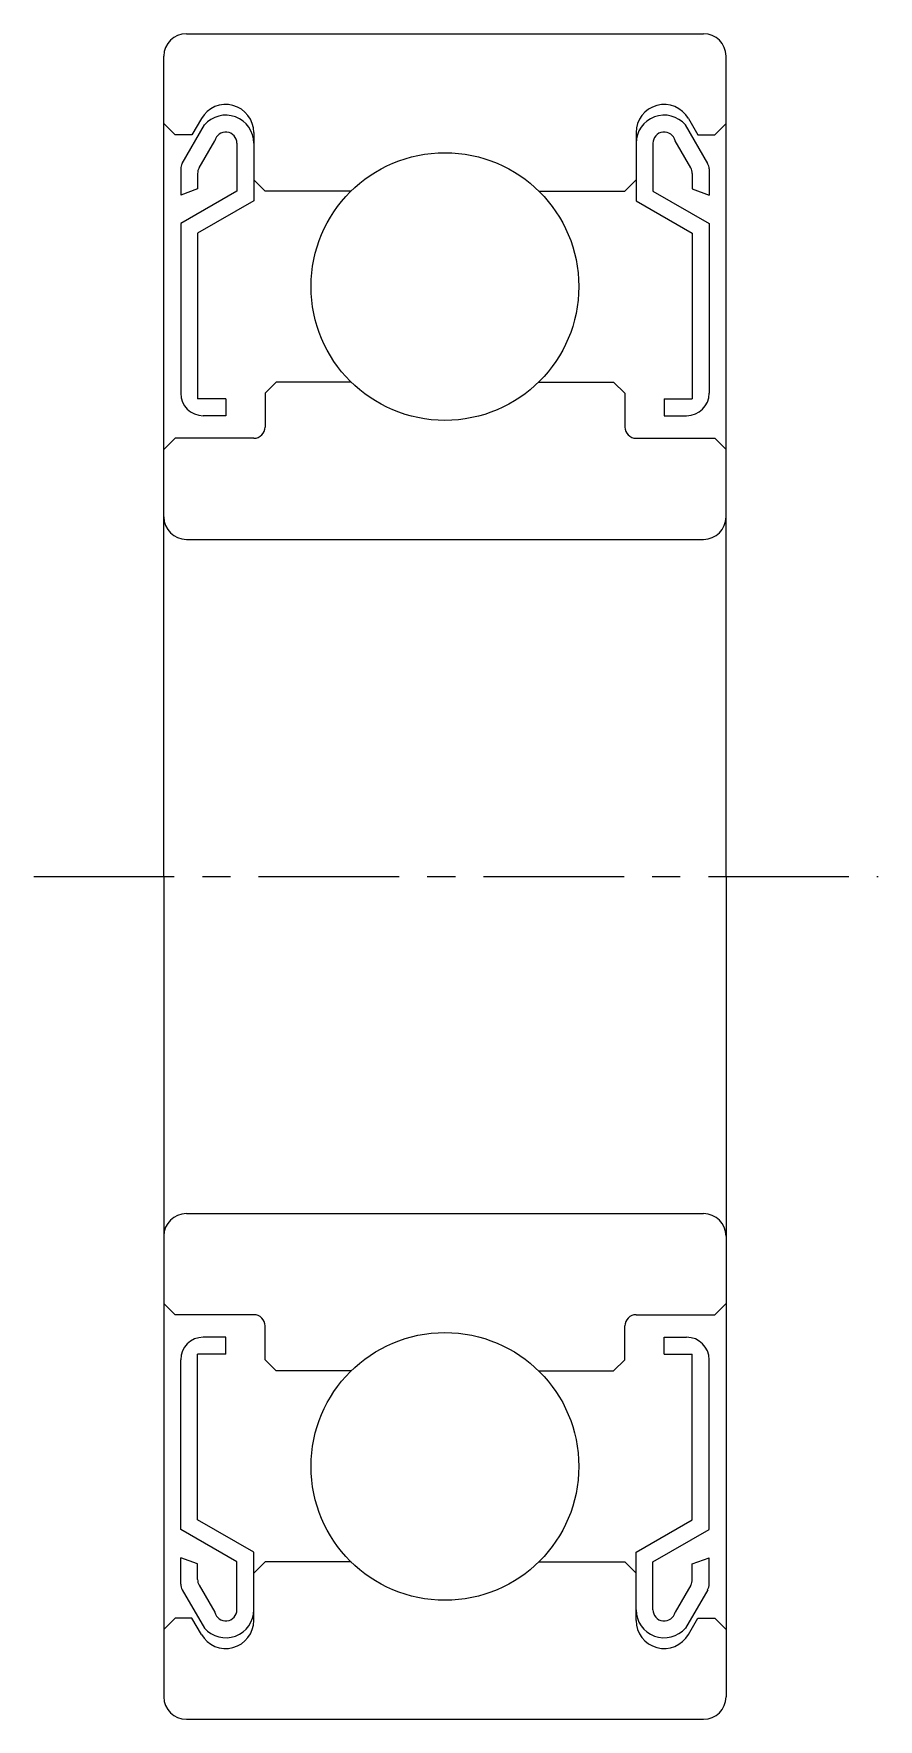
# Model space of a CAD drawing. Extents: x 103.4 to 139.9, y 77.7 to 107.9.
# Drawn here: x 132.36 to 139.87, y 92.87 to 107.87 of the extents above; entities outside this region: 2.
import ezdxf

# ---------------------------------------------------------------- set-up
doc = ezdxf.new("R2010")
doc.units = 0
doc.linetypes.add('CENTER', pattern=[2, 1.25, -0.25, 0.25, -0.25])
doc.layers.get('0').update_dxf_attribs({"linetype": 'CONTINUOUS'})
doc.layers.add('CENTER', color=1, linetype='CENTER')

msp = doc.modelspace()

# ---------------------------------------------------------------- linework, layer by layer
for p, q in [((133.718, 107.868), (138.318, 107.868)), ((133.518, 100.368), (133.518, 107.668)), ((138.518, 100.368), (138.518, 107.668)), ((133.852, 107.113), (133.768, 106.968)), ((138.185, 107.113), (138.268, 106.968)), ((133.618, 106.968), (133.518, 107.068)), ((133.768, 106.968), (133.618, 106.968)), ((133.682, 106.714), (133.879, 107.056)), ((134.318, 106.988), (134.318, 106.568)), ((137.718, 106.988), (137.718, 106.568)), ((138.355, 106.714), (138.158, 107.056)), ((138.268, 106.968), (138.418, 106.968)), ((138.418, 106.968), (138.518, 107.068)), ((133.832, 106.674), (133.971, 106.915)), ((134.168, 106.893), (134.168, 106.468)), ((134.318, 106.893), (134.318, 106.381)), ((137.718, 106.893), (137.718, 106.381)), ((137.868, 106.893), (137.868, 106.468)), ((138.205, 106.674), (138.066, 106.915)), ((133.668, 106.664), (133.668, 106.431)), ((138.368, 106.664), (138.368, 106.431)), ((133.818, 106.624), (133.818, 106.486)), ((134.418, 106.468), (134.318, 106.568)), ((137.618, 106.468), (137.718, 106.568)), ((138.218, 106.624), (138.218, 106.486)), ((133.818, 106.486), (133.668, 106.431)), ((134.168, 106.468), (133.668, 106.179)), ((134.318, 106.381), (133.818, 106.093)), ((135.185, 106.468), (134.418, 106.468)), ((136.852, 106.468), (137.618, 106.468)), ((137.718, 106.381), (138.218, 106.093)), ((137.868, 106.468), (138.368, 106.179)), ((138.218, 106.486), (138.368, 106.431)), ((133.668, 106.179), (133.668, 104.668)), ((133.818, 106.093), (133.818, 104.618)), ((138.218, 106.093), (138.218, 104.618)), ((138.368, 106.179), (138.368, 104.668)), ((134.518, 104.768), (134.418, 104.668)), ((135.185, 104.768), (134.518, 104.768)), ((136.852, 104.768), (137.518, 104.768)), ((137.518, 104.768), (137.618, 104.668)), ((134.068, 104.618), (133.818, 104.618)), ((134.068, 104.618), (134.068, 104.468)), ((134.418, 104.668), (134.418, 104.368)), ((137.618, 104.668), (137.618, 104.368)), ((137.968, 104.618), (138.218, 104.618)), ((137.968, 104.618), (137.968, 104.468)), ((134.068, 104.468), (133.868, 104.468)), ((137.968, 104.468), (138.168, 104.468)), ((133.618, 104.268), (133.518, 104.168)), ((134.318, 104.268), (133.618, 104.268)), ((137.718, 104.268), (138.418, 104.268)), ((138.418, 104.268), (138.518, 104.168)), ((133.518, 104.018), (133.519, 104.018)), ((133.718, 103.368), (138.318, 103.368)), ((133.518, 102.193), (133.518, 102.193)), ((133.518, 100.368), (133.518, 93.068)), ((138.518, 100.368), (138.518, 93.068)), ((133.718, 97.368), (138.318, 97.368)), ((133.618, 96.468), (133.518, 96.568)), ((134.318, 96.468), (133.618, 96.468)), ((137.718, 96.468), (138.418, 96.468)), ((138.418, 96.468), (138.518, 96.568)), ((134.418, 96.068), (134.418, 96.368)), ((137.618, 96.068), (137.618, 96.368)), ((134.068, 96.268), (133.868, 96.268)), ((134.068, 96.118), (134.068, 96.268)), ((137.968, 96.268), (138.168, 96.268)), ((137.968, 96.118), (137.968, 96.268)), ((133.668, 94.557), (133.668, 96.068)), ((133.818, 94.643), (133.818, 96.118)), ((134.068, 96.118), (133.818, 96.118)), ((134.518, 95.968), (134.418, 96.068)), ((137.518, 95.968), (137.618, 96.068)), ((137.968, 96.118), (138.218, 96.118)), ((138.218, 94.643), (138.218, 96.118)), ((138.368, 94.557), (138.368, 96.068)), ((135.185, 95.968), (134.518, 95.968)), ((136.852, 95.968), (137.518, 95.968)), ((134.168, 94.268), (133.668, 94.557)), ((134.318, 94.355), (133.818, 94.643)), ((137.718, 94.355), (138.218, 94.643)), ((137.868, 94.268), (138.368, 94.557)), ((134.318, 93.843), (134.318, 94.355)), ((137.718, 93.843), (137.718, 94.355)), ((133.818, 94.25), (133.668, 94.304)), ((133.668, 94.071), (133.668, 94.304)), ((133.818, 94.112), (133.818, 94.25)), ((134.168, 93.843), (134.168, 94.268)), ((134.418, 94.268), (134.318, 94.168)), ((135.185, 94.268), (134.418, 94.268)), ((136.852, 94.268), (137.618, 94.268)), ((137.618, 94.268), (137.718, 94.168)), ((137.868, 93.843), (137.868, 94.268)), ((138.218, 94.25), (138.368, 94.304)), ((138.218, 94.112), (138.218, 94.25)), ((138.368, 94.071), (138.368, 94.304)), ((133.832, 94.062), (133.971, 93.821)), ((134.318, 93.748), (134.318, 94.168)), ((137.718, 93.748), (137.718, 94.168)), ((138.205, 94.062), (138.066, 93.821)), ((133.682, 94.021), (133.879, 93.68)), ((138.355, 94.021), (138.158, 93.68)), ((133.618, 93.768), (133.518, 93.668)), ((133.768, 93.768), (133.618, 93.768)), ((133.852, 93.623), (133.768, 93.768)), ((138.185, 93.623), (138.268, 93.768)), ((138.268, 93.768), (138.418, 93.768)), ((138.418, 93.768), (138.518, 93.668)), ((133.718, 92.868), (138.318, 92.868))]:
    msp.add_line(p, q)
for centre in [(136.018, 105.618), (136.018, 95.118)]:
    msp.add_circle(centre, 1.191)
for centre, radius, start, end in [((133.718, 107.668), 0.2, 90, 180), ((138.318, 107.668), 0.2, 0, 90), ((134.068, 106.988), 0.25, 359.9996, 150.0002), ((134.068, 106.893), 0.25, 0, 139.1944), ((137.968, 106.988), 0.25, 29.9998, 180.0004), ((137.968, 106.893), 0.25, 40.8056, 180), ((134.068, 106.893), 0.1, 0, 167.1249), ((137.968, 106.893), 0.1, 12.8751, 180), ((133.768, 106.664), 0.1, 150.0003, 180.0006), ((133.918, 106.624), 0.1, 150.0003, 180.0006), ((138.118, 106.624), 0.1, 359.9994, 29.9997), ((138.268, 106.664), 0.1, 359.9994, 29.9997), ((133.868, 104.668), 0.2, 180.0003, 270.0003), ((138.168, 104.668), 0.2, 269.9997, 359.9997), ((134.318, 104.368), 0.1, 270.0006, 0), ((137.718, 104.368), 0.1, 180, 269.9994), ((133.718, 103.568), 0.2, 180, 270), ((138.318, 103.568), 0.2, 270, 0), ((133.718, 97.168), 0.2, 90, 180), ((138.318, 97.168), 0.2, 0, 90), ((134.318, 96.368), 0.1, 0, 89.9994), ((137.718, 96.368), 0.1, 90.0006, 180), ((133.868, 96.068), 0.2, 89.9997, 179.9997), ((138.168, 96.068), 0.2, 0.0003, 90.0003), ((133.768, 94.071), 0.1, 179.9994, 209.9997), ((133.918, 94.112), 0.1, 179.9994, 209.9997), ((138.118, 94.112), 0.1, 330.0003, 0.0006), ((138.268, 94.071), 0.1, 330.0003, 0.0006), ((134.068, 93.843), 0.25, 220.8056, 0), ((134.068, 93.843), 0.1, 192.8751, 0), ((137.968, 93.843), 0.25, 180, 319.1944), ((137.968, 93.843), 0.1, 180, 347.1249), ((134.068, 93.748), 0.25, 209.9998, 0.0004), ((137.968, 93.748), 0.25, 179.9996, 330.0002), ((133.718, 93.068), 0.2, 180, 270), ((138.318, 93.068), 0.2, 270, 0)]:
    msp.add_arc(centre, radius, start, end)
at = {"layer": 'CENTER', "color": 1, "linetype": 'CENTER'}
msp.add_line((132.361, 100.368), (139.872, 100.368), dxfattribs=at)

# ---------------------------------------------------------------- texts
for p in [(103.371, 81.445), (103.371, 77.695)]:
    msp.add_text('C696ZZ', height=1).set_placement(p)

doc.saveas('drawing.dxf')
